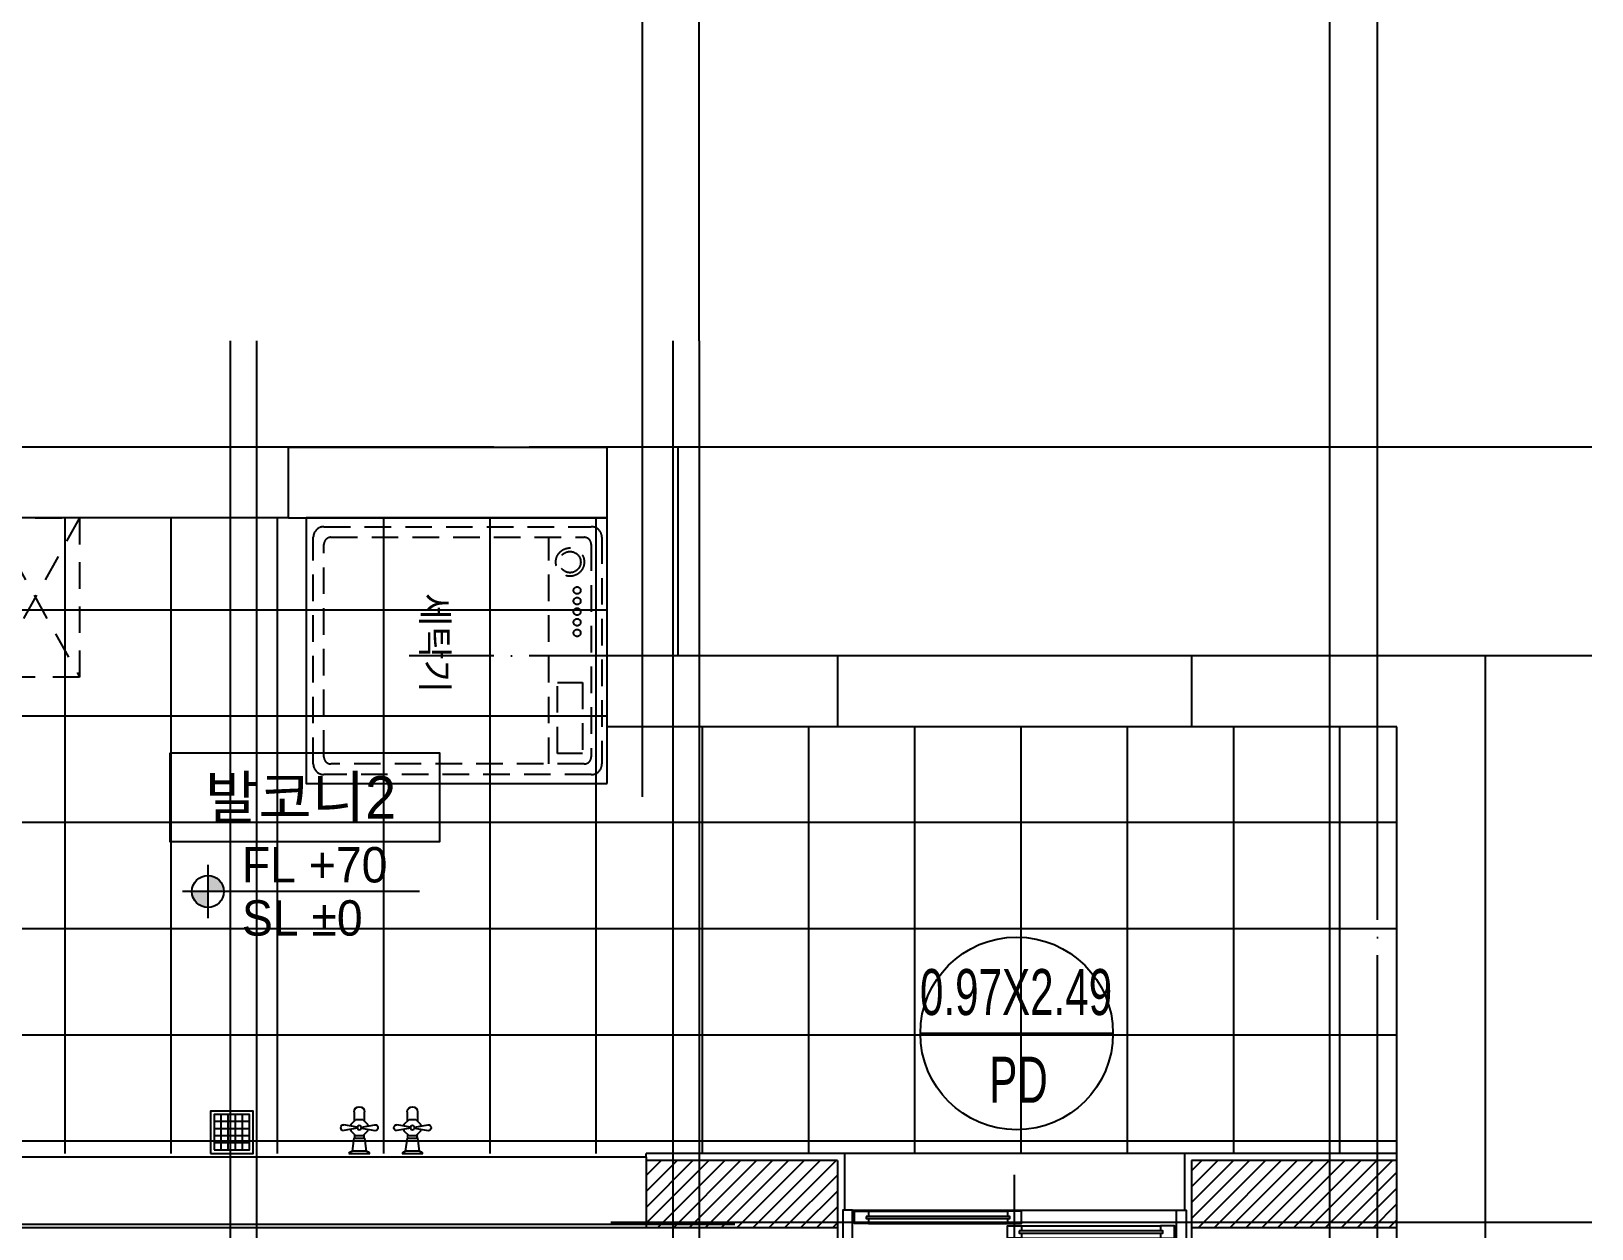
# Model space of a CAD drawing. Header units: millimetres. Extents: x -24416 to 92204, y -190080 to 23760.
# Drawn here: x 19705 to 24111, y -33848 to -30466 of the extents above; entities that cross this region are included whole.
import ezdxf
from ezdxf.enums import TextEntityAlignment as Align

# ---------------------------------------------------------------- set-up
doc = ezdxf.new("R2010")
doc.units = ezdxf.units.MM
doc.header["$LTSCALE"] = 50
for name, pattern in [('AUDIT_D_220706163347-0', [0]), ('CEN', [62, 60, -1, 0, -1]), ('HD', [2.5, 1.5, -1]), ('HID', [2.3, 1.5, -0.8])]:
    doc.linetypes.add(name, pattern=pattern)
doc.layers.get('defpoints').update_dxf_attribs({"color": 139})
for name, color, linetype in [('A-레벨', 7, 'AUDIT_D_220706163347-0'), ('A-창호부호', 4, 'Continuous'), ('A_HAT', 8, 'Continuous'), ('CEN_CON', 1, 'CEN'), ('CEN_WALL', 12, 'CEN'), ('CONC', 2, 'Continuous'), ('ELE3_CON', 7, 'Continuous'), ('ELE4', 4, 'Continuous'), ('FIN', 6, 'Continuous'), ('FUR_가구', 8, 'HD'), ('FUR_가전', 8, 'HID'), ('WAL', 3, 'Continuous'), ('WIN', 4, 'Continuous'), ('바닥타일', 8, 'Continuous'), ('수전', 4, 'Continuous'), ('실명', 3, 'AUDIT_D_220706163347-0'), ('실명박스', 7, 'AUDIT_D_220706163347-0')]:
    doc.layers.add(name, color=color, linetype=linetype)
for name, color, linetype, plot in [('AA-XXXX-MC', 153, 'AUDIT_D_220706163347-0', False), ('Defpoint', 135, 'Continuous', False), ('MC', 135, 'Continuous', False)]:
    doc.layers.add(name, color=color, linetype=linetype, plot=plot)
doc.styles.add('HAUD01', font='Dotum.ttf')
doc.styles.add('맑은 고딕', font='malgun.ttf')

# ---------------------------------------------------------------- blocks, each defined once
blk = doc.blocks.new('A$C4D377245')
at = {"layer": 'A-창호부호'}
blk.add_line((675.4, 345), (14.6, 345), dxfattribs=at)
blk.add_circle((345, 345), 330.4, dxfattribs=at)
blk = doc.blocks.new('A$Cb33ca4a3')
at = {"layer": 'A-레벨'}
h = blk.add_hatch(color=256, dxfattribs=at)
h.paths.add_polyline_path([(20203.7, -56700.6), (20203.7, -56655.6), (20158.7, -56655.6, 0.414214)])
h.paths.add_polyline_path([(20203.7, -56610.6), (20203.7, -56655.6), (20248.7, -56655.6, 0.414214)])
for p, q in [((20203.7, -56580.6), (20203.7, -56730.6)), ((20801.4, -56655.6), (20131.7, -56655.6))]:
    blk.add_line(p, q, dxfattribs=at)
blk.add_circle((20203.7, -56655.6), 45, dxfattribs=at)
at = {"layer": 'A-레벨', "color": 4, "style": 'HAUD01'}
for s, p in [('FL +70', (20299.7, -56630)), ('SL %%P0', (20299.7, -56780.2))]:
    blk.add_text(s, height=100, dxfattribs=at).set_placement(p)
blk = doc.blocks.new('A$Ca96da67e')
at = {"layer": 'FUR_가구'}
for p, q in [((250, 450), (0, 0)), ((0, 450), (250, 0))]:
    blk.add_line(p, q, dxfattribs=at)
blk.add_lwpolyline([(250, 0), (0, 0), (0, 450), (250, 450)], close=True, dxfattribs=at)
blk = doc.blocks.new('수전')
at = {"layer": '수전'}
for p, q in [((0, 0), (58.5, 0, 0)), ((29.2, -7), (9.3, -7)), ((9.9, -7), (14.9, -42.9)), ((14.9, -42.9), (29.2, -42.9)), ((49.2, -7), (29.2, -7)), ((29.2, -42.9), (43.6, -42.9)), ((43.6, -42.9), (48.6, -7)), ((23.4, -71.3), (-14.8, -64.6)), ((23.4, -74.6), (-14.8, -81.3)), ((19.7, -49.8), (6.1, -63.4)), ((6.1, -63.4), (6.1, -68.2)), ((6.1, -77.6), (6.1, -82.5)), ((6.1, -82.5), (19.7, -96)), ((38.8, -49.8), (19.7, -49.8)), ((35.1, -71.3), (73.3, -64.6)), ((35.1, -74.6), (73.3, -81.3)), ((52.3, -63.4), (38.8, -49.8)), ((38.8, -96), (52.3, -82.5)), ((52.3, -68.2), (52.3, -63.4)), ((52.3, -82.5), (52.3, -77.6)), ((14.5, -117.3), (14.5, -90.9)), ((19.7, -96), (38.8, -96)), ((44, -90.9), (44, -117.3))]:
    blk.add_line(p, q, dxfattribs=at)
blk.add_circle((29.2, -72.9), 5.91, dxfattribs=at)
for centre, radius, start, end in [((11.8, 6), 13.2, 207.1852, 259.412), ((46.7, 6), 13.2, 280.588, 332.8148), ((-12.4, -49.9), 28.1, 351.511, 14.308), ((70.8, -49.9), 28.1, 165.692, 188.489), ((-14.8, -72.9), 8.37, 90, 270), ((73.3, -72.9), 8.37, 270, 90), ((29.2, -117.3), 14.7, 180, 0)]:
    blk.add_arc(centre, radius, start, end, dxfattribs=at)
blk = doc.blocks.new('FD')
at = {"layer": '수전'}
for p, q in [((110, -30), (10, -30)), ((30, -110), (30, -10)), ((50, -110), (50, -10)), ((70, -110), (70, -10)), ((90, -110), (90, -10)), ((110, -50), (10, -50)), ((110, -70), (10, -70)), ((110, -90), (10, -90))]:
    blk.add_line(p, q, dxfattribs=at)
for points in [[(0, -120), (120, -120), (120, 0), (0, 0)], [(10, -110), (110, -110), (110, -10), (10, -10)]]:
    blk.add_lwpolyline(points, close=True, dxfattribs=at)
blk = doc.blocks.new('WIN_이중창_1000')
at = {"layer": 'Defpoint'}
for p, q in [((-15, 240), (-15, 0)), ((985, 240), (985, 0))]:
    blk.add_line(p, q, dxfattribs=at)
at = {"layer": 'WIN'}
blk.add_line((485, -100), (485, 340), dxfattribs=at)
at = {"layer": 'WIN', "color": 8}
for p, q in [((942, 240), (28, 240)), ((897, 237), (505, 237)), ((465, 196), (73, 196)), ((897, 202), (505, 202)), ((930, 158), (40, 158)), ((465, 161), (73, 161)), ((930, 120), (40, 120)), ((897, 117), (505, 117)), ((465, 76), (73, 76)), ((897, 82), (505, 82)), ((930, 38), (40, 38)), ((930, 0), (40, 0)), ((465, 41), (73, 41))]:
    blk.add_line(p, q, dxfattribs=at)
at = {"layer": 'WIN'}
for points in [[(40, 158), (28, 158), (28, 240), (0, 240), (0, 120), (40, 120), (40, 158)], [(505, 216.5), (505, 202), (465, 202), (465, 237), (505, 237), (505, 222.5)], [(904, 222.5), (904, 216.5), (498, 216.5), (498, 222.5), (904, 222.5)], [(897, 216.5), (897, 202), (937, 202), (937, 237), (897, 237), (897, 222.5)], [(930, 158), (942, 158), (942, 240), (970, 240), (970, 120), (930, 120), (930, 158)], [(73, 175.5), (73, 161), (33, 161), (33, 196), (73, 196), (73, 181.5)], [(472, 181.5), (472, 175.5), (66, 175.5), (66, 181.5), (472, 181.5)], [(465, 175.5), (465, 161), (505, 161), (505, 196), (465, 196), (465, 181.5)], [(40, 38), (28, 38), (28, 120), (0, 120), (0, 0), (40, 0), (40, 38)], [(505, 96.5), (505, 82), (465, 82), (465, 117), (505, 117), (505, 102.5)], [(904, 102.5), (904, 96.5), (498, 96.5), (498, 102.5), (904, 102.5)], [(897, 96.5), (897, 82), (937, 82), (937, 117), (897, 117), (897, 102.5)], [(930, 38), (942, 38), (942, 120), (970, 120), (970, 0), (930, 0), (930, 38)], [(73, 55.5), (73, 41), (33, 41), (33, 76), (73, 76), (73, 61.5)], [(472, 61.5), (472, 55.5), (66, 55.5), (66, 61.5), (472, 61.5)], [(465, 55.5), (465, 41), (505, 41), (505, 76), (465, 76), (465, 61.5)]]:
    blk.add_lwpolyline(points, dxfattribs=at)
blk = doc.blocks.new('세탁기-850')
at = {"layer": 'defpoints'}
blk.add_lwpolyline([(0, 0), (-750, 0), (-750, -850), (0, -850)], close=True, dxfattribs=at)
at = {"layer": 'FUR_가전'}
blk.add_line((-55, -165), (-695, -165), dxfattribs=at)
for points in [[(-695, -830, -0.414214), (-725, -800), (-725, -45, -0.414214), (-695, -15), (-55, -15, -0.414214), (-25, -45), (-25, -800, -0.414214), (-55, -830)], [(-695, -780), (-695, -65, -0.414214), (-675, -45), (-75, -45, -0.414214), (-55, -65), (-55, -780, -0.414214), (-75, -800), (-675, -800, -0.414214)]]:
    blk.add_lwpolyline(points, format="xyb", close=True, dxfattribs=at)
blk.add_lwpolyline([(-85, -140), (-285, -140), (-285, -70), (-85, -70)], close=True, dxfattribs=at)
for centre, radius in [((-625.1, -105), 40), ((-625.1, -105), 30), ((-545.1, -85), 10), ((-515.1, -85), 10), ((-485.1, -85), 10), ((-455.1, -85), 10), ((-425.1, -85), 10)]:
    blk.add_circle(centre, radius, dxfattribs=at)
at = {"layer": 'FUR_가전', "style": '맑은 고딕'}
blk.add_text('세탁기', height=75, rotation=0, dxfattribs=at).set_placement((-537.9, -523.5))
blk = doc.blocks.new('U-84A(기본)', base_point=(206477.1, -21253.3))
at = {"layer": 'A_HAT'}
h = blk.add_hatch(dxfattribs=at)
h.set_pattern_fill('ANSI31', color=256, scale=10, style=0)
h.paths.add_polyline_path([(219582.1, -12933.3), (219042.1, -12933.3), (219042.1, -13123.3), (219582.1, -13123.3)])
h = blk.add_hatch(dxfattribs=at)
h.set_pattern_fill('ANSI31', color=256, scale=10, style=0)
h.paths.add_polyline_path([(221162.1, -12933.3), (220582.1, -12933.3), (220582.1, -13123.3), (221162.1, -13123.3)])
at = {"layer": '바닥타일'}
h = blk.add_hatch(dxfattribs=at)
h.set_pattern_fill('_USER', color=256, scale=300, double=1, pattern_type=0)
h.set_pattern_definition([(0, (0, 0), (0, 300), []), (90, (0, 0), (-300, 2e-14), [])])
h.paths.add_polyline_path([(212822.1, -12473.3), (212822.1, -11118.3), (216522.1, -11118.3), (216522.1, -12003.3), (217192.1, -12003.3), (217192.1, -11118.3), (218932.1, -11118.3), (218932.1, -11708.3), (221162.1, -11708.3), (221162.1, -12913.3), (216752.1, -12913.3), (216752.1, -12473.3)])
at = {"layer": 'CEN_CON'}
for p, q in [((219032.1, -11906.5), (219032.1, -10618.3)), ((221107.1, -21553.3), (221107.1, -10618.3)), ((221712.1, -10918.3), (211822.1, -10918.3)), ((221712.1, -11508.3), (218372.8, -11508.3)), ((219292.1, -13113.3), (216252.1, -13113.3))]:
    blk.add_line(p, q, dxfattribs=at)
at = {"layer": 'CEN_WALL'}
for p, q in [((217867.1, -10618.3), (217867.1, -14323.3)), ((219117.1, -10618.3), (219117.1, -15873.3)), ((221712.1, -13108.3), (218942.1, -13108.3))]:
    blk.add_line(p, q, dxfattribs=at)
at = {"layer": 'CONC'}
for p, q in [((218032.1, -10918.3), (215152.1, -10918.3)), ((218032.1, -11118.3), (218032.1, -10918.3)), ((219132.1, -10918.3), (218932.1, -10918.3)), ((218932.1, -11708.3), (218932.1, -10918.3)), ((219132.1, -11508.3), (219132.1, -10918.3)), ((218032.1, -11118.3), (215152.1, -11118.3)), ((219582.1, -11508.3), (219132.1, -11508.3)), ((219582.1, -11508.3), (219582.1, -11708.3)), ((221412.1, -11508.3), (220582.1, -11508.3)), ((220582.1, -11508.3), (220582.1, -11708.3)), ((221412.1, -21253.3), (221412.1, -11508.3)), ((219582.1, -11708.3), (218932.1, -11708.3)), ((221162.1, -11708.3), (220582.1, -11708.3)), ((221162.1, -19563.3), (221162.1, -11708.3)), ((219042.1, -12923.3), (216542.1, -12923.3)), ((219042.1, -12923.3), (219042.1, -13123.3)), ((219042.1, -13123.3), (216542.1, -13123.3))]:
    blk.add_line(p, q, dxfattribs=at)
at = {"layer": 'ELE3_CON'}
for p, q in [((218032.1, -10918.3), (218932.1, -10918.3)), ((218032.1, -11118.3), (218932.1, -11118.3)), ((220582.1, -11508.3), (219582.1, -11508.3)), ((220582.1, -11708.3), (219582.1, -11708.3))]:
    blk.add_line(p, q, dxfattribs=at)
at = {"layer": 'ELE4'}
blk.add_line((220562.1, -12913.3), (219602.1, -12913.3), dxfattribs=at)
at = {"layer": 'FIN'}
for p, q in [((219602.1, -12913.3), (219042.1, -12913.3)), ((219042.1, -12923.3), (219042.1, -12913.3)), ((219602.1, -12913.3), (219602.1, -13073.3)), ((221162.1, -12913.3), (220562.1, -12913.3)), ((220562.1, -12913.3), (220562.1, -13073.3))]:
    blk.add_line(p, q, dxfattribs=at)
at = {"layer": 'MC'}
for p, q in [((217942.1, -10618.3), (217942.1, -14323.3)), ((219192.1, -10618.3), (219192.1, -15873.3)), ((220972.1, -21553.3), (220972.1, -10618.3))]:
    blk.add_line(p, q, dxfattribs=at)
at = {"layer": 'WAL'}
for p, q in [((219582.1, -12933.3), (219042.1, -12933.3)), ((219582.1, -12933.3), (219582.1, -13123.3)), ((221162.1, -12933.3), (220582.1, -12933.3)), ((220582.1, -12933.3), (220582.1, -13123.3)), ((219582.1, -13123.3), (219042.1, -13123.3)), ((221162.1, -13123.3), (220582.1, -13123.3))]:
    blk.add_line(p, q, dxfattribs=at)
at = {"layer": 'FUR_가구'}
blk.add_blockref('A$Ca96da67e', (217192.1, -11568.3), dxfattribs=at)
at = {"layer": 'FUR_가전', "rotation": 270}
blk.add_blockref('세탁기-850', (218932.1, -11868.3), dxfattribs=at)
at = {"layer": 'WIN', "xscale": -1}
blk.add_blockref('WIN_이중창_1000', (220567.1, -13313.3), dxfattribs=at)
at = {"layer": '수전'}
blk.add_blockref('FD', (217812.1, -12793.3), dxfattribs=at)
at = {"layer": '수전', "xscale": -1, "rotation": 180}
for p in [(218202.9, -12913.3), (218352.9, -12913.3)]:
    blk.add_blockref('수전', p, dxfattribs=at)

msp = doc.modelspace()

# ---------------------------------------------------------------- linework, layer by layer
at = {"layer": 'AA-XXXX-MC'}
for p, q in [((21591.2, -31340.4), (21591.2, -28550.4)), ((23371.2, -31340.4), (23371.2, -28550.4))]:
    msp.add_line(p, q, dxfattribs=at)
at = {"layer": 'CEN_CON'}
for p, q in [((21431.2, -31340.4), (21431.2, -28550.4)), ((23506.2, -31340.4), (23506.2, -28550.4))]:
    msp.add_line(p, q, dxfattribs=at)
at = {"layer": '실명박스'}
msp.add_lwpolyline([(20096.1, -32504.5), (20096.1, -32754.5), (20858.1, -32754.5), (20858.1, -32504.5)], close=True, dxfattribs=at)

# ---------------------------------------------------------------- block references
msp.add_blockref('U-84A(기본)', (8876.2, -41975.4))
at = {"layer": 'A-창호부호'}
msp.add_blockref('A$Cb33ca4a3', (0, 23760), dxfattribs=at)
at = {"layer": 'A-창호부호', "xscale": 0.8231884058332071, "yscale": 0.8231884058332071, "zscale": 0.8231884058332071}
msp.add_blockref('A$C4D377245', (22203.3, -33580.2), dxfattribs=at)

# ---------------------------------------------------------------- texts
at = {"layer": 'A-창호부호', "color": 6, "style": 'HAUD01', "width": 0.7}
for s, p in [('0.97X2.49', (22485.6, -33179.4)), ('PD', (22492.5, -33427.1))]:
    msp.add_text(s, height=130, dxfattribs=at).set_placement(p, align=Align.MIDDLE)
at = {"layer": '실명', "style": 'HAUD01'}
msp.add_text('발코니2', height=120, dxfattribs=at).set_placement((20465.3, -32628.6), align=Align.MIDDLE)

doc.saveas('drawing.dxf')
